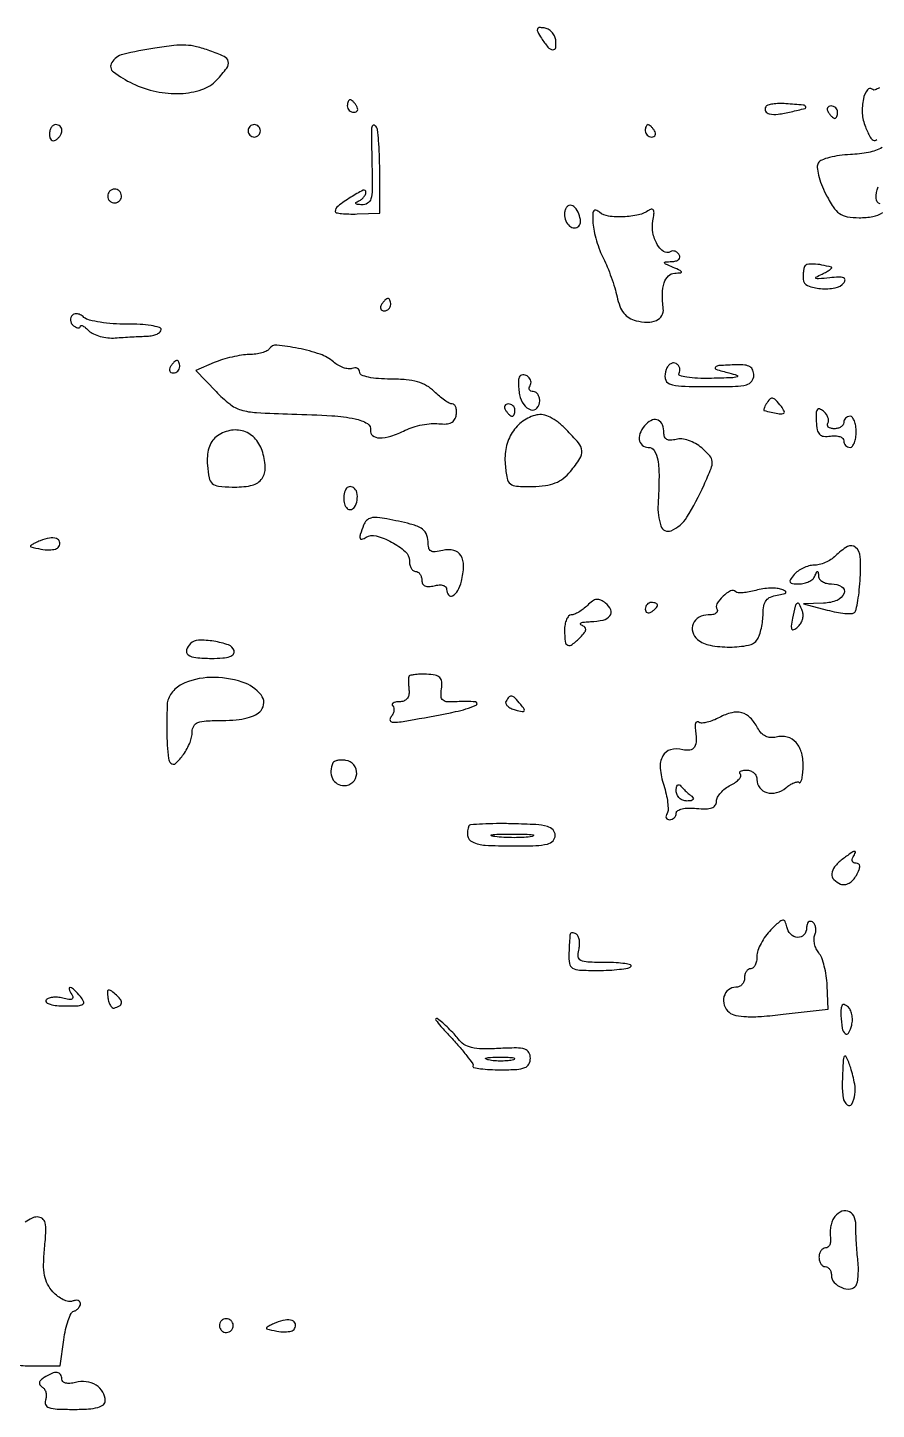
# Model space of a CAD drawing. Extents: x 0 to 5034, y 0 to 2560.
# Drawn here: x 2649.5 to 2786.2, y 0 to 222.6 of the extents above; entities that cross this region are included whole.
import ezdxf

# ---------------------------------------------------------------- set-up
doc = ezdxf.new("R2010")
doc.units = 0

msp = doc.modelspace()

# ---------------------------------------------------------------- linework, layer by layer
for points in [[(2732.292053, 220.903957, 0.03389), (2733.312413, 219.492687, 0.195877), (2734.108066, 219.068108, 0.40278), (2734.58036, 219.436533, 0.072188), (2734.578388, 220.666871, 0.08581), (2734.363625, 221.321667, 0.07152), (2733.931094, 221.913743, 0.072211), (2733.354051, 222.355061, 0.091), (2732.718378, 222.570828, 0.040862), (2731.901928, 222.623192, 0.337719), (2731.62832, 222.406864, 0.188427), (2731.684429, 221.949586, 0.015919)], [(2670, 219.333863, 0.020867), (2664.838095, 218.298486, 0.194787), (2663.033096, 216.997749, 0.390211), (2663.313098, 215.48037, 0.050336), (2666.401129, 213.613941, 0.058919), (2670.199091, 212.332684, 0.062585), (2674.11309, 212.008429, 0.070009), (2677.556306, 212.642609, 0.125361), (2679.961045, 214.188561, 0.024187), (2681.589886, 216.115893, 0.224833), (2681.81208, 217.153362, 0.22971), (2681.148864, 217.968632, 0.025222), (2678.850777, 218.902175, 0.02264), (2676.682392, 219.549617, 0.049076), (2674.963817, 219.803748, 0.040223), (2673.027156, 219.742401, 0.01104)], [(2701, 210, 0.105053), (2701.081062, 209.618444, 0.099167), (2701.311086, 209.29375, 0.09642), (2701.654762, 209.076123, 0.093332), (2702.059017, 209, 0.108972), (2702.413961, 209.078288, 0.182303), (2702.6254, 209.29375, 0.161196), (2702.656512, 209.6179, 0.082592), (2702.5, 210, 0.029505), (2702.231006, 210.382774, 0.035638), (2701.933975, 210.70625, 0.038439), (2701.65171, 210.934461, 0.151918), (2701.440983, 211, 0.210953), (2701.272352, 210.92554, 0.081139), (2701.129539, 210.70625, 0.061769), (2701.032345, 210.382849, 0.042167)], [(2768.410583, 209.85532, 0.269779), (2768.392304, 209.167318, 0.223168), (2768.993396, 208.727941, 0.080166), (2770.413584, 208.68237, 0.025596), (2772.5, 209.060077, 0.005856), (2774.764869, 209.619095, 0.507647), (2774.876277, 209.899977, 0.234735), (2774.475839, 210.14427, 0.003546), (2771.676895, 210.367463, 0.024576), (2770.563465, 210.393454, 0.032443), (2769.552885, 210.301576, 0.033964), (2768.756475, 210.120611, 0.183491)], [(2778.5, 209, 0.029505), (2778.768994, 208.617226, 0.035638), (2779.066025, 208.29375, 0.038439), (2779.34829, 208.065539, 0.151918), (2779.559017, 208, 0.210953), (2779.727648, 208.07446, 0.081139), (2779.870461, 208.29375, 0.061769), (2779.967655, 208.617151, 0.042167), (2780, 209, 0.105053), (2779.918938, 209.381556, 0.099167), (2779.688914, 209.70625, 0.09642), (2779.345238, 209.923877, 0.093332), (2778.940983, 210, 0.108972), (2778.586039, 209.921712, 0.182303), (2778.3746, 209.70625, 0.161196), (2778.343488, 209.3821, 0.082592)], [(2653, 205.440983, 0.066118), (2653.073267, 204.889346, 0.138808), (2653.29375, 204.521475, 0.191142), (2653.620352, 204.392057, 0.139169), (2654, 204.5, 0.06081), (2654.382515, 204.806203, 0.051032), (2654.70625, 205.2129, 0.053229), (2654.926698, 205.653442, 0.089642), (2655, 206.059017, 0.105429), (2654.923444, 206.418051, 0.099231), (2654.70625, 206.723586, 0.096318), (2654.381732, 206.928382, 0.092995), (2654, 207, 0.153634), (2653.618621, 206.879982, 0.097988), (2653.29375, 206.542039, 0.080552), (2653.074545, 206.037096, 0.062283)], [(2685, 206, 0.099038), (2685.076342, 205.618362, 0.097945), (2685.29375, 205.29375, 0.097945), (2685.618362, 205.076342, 0.099038), (2686, 205, 0.099038), (2686.381638, 205.076342, 0.097945), (2686.70625, 205.29375, 0.097945), (2686.923658, 205.618362, 0.099038), (2687, 206, 0.099038), (2686.923658, 206.381638, 0.097945), (2686.70625, 206.70625, 0.097945), (2686.381638, 206.923658, 0.099038), (2686, 207, 0.099038), (2685.618362, 206.923658, 0.097945), (2685.29375, 206.70625, 0.097945), (2685.076342, 206.381638, 0.099038)], [(2704.9181, 206.416667, 0.023341), (2704.892267, 205.80828, 0.001593), (2704.905095, 204.080208, 0.002276), (2704.936347, 202.019201, 0.001706), (2704.988835, 199.75, -0.008928), (2705.016936, 196.513648, -0.069336), (2704.795228, 195.022731, -0.186589), (2704.254823, 194.319209, -0.148626), (2703.320735, 194.078947, -0.022354), (2702.651671, 194.138001, -0.167433), (2702.371118, 194.278585, -0.454106), (2702.385091, 194.457265, -0.064263), (2702.75, 194.662281, 0.061144), (2703.227974, 194.926926, 0.059456), (2703.632812, 195.301488, 0.064557), (2703.907621, 195.724141, 0.112364), (2704, 196.130018, 0.557757), (2703.538936, 196.414757, 0.024451), (2701.539031, 195.287641, 0.021416), (2699.504806, 193.881179, 0.218135), (2699.030827, 193, 0.380267), (2699.181101, 192.80749, 0.017663), (2700.06915, 192.676985, 0.021768), (2701.227982, 192.599156, 0.012977), (2702.610513, 192.602503), (2706.222222, 192.705005), (2706.222222, 199.408058, 0.008492), (2706.177844, 202.020668, 0.012348), (2706.042708, 204.321603, 0.007942), (2705.853641, 206.220481, 0.169155), (2705.611111, 206.722222, 0.094216), (2705.371679, 206.885157, 0.209203), (2705.155456, 206.884549, 0.190343), (2704.994788, 206.721923, 0.078673)], [(2749, 206, 0.105053), (2749.081062, 205.618444, 0.099167), (2749.311086, 205.29375, 0.09642), (2749.654762, 205.076123, 0.093332), (2750.059017, 205, 0.108972), (2750.413961, 205.078288, 0.182303), (2750.6254, 205.29375, 0.161196), (2750.656512, 205.6179, 0.082592), (2750.5, 206, 0.029505), (2750.231006, 206.382774, 0.035638), (2749.933975, 206.70625, 0.038439), (2749.65171, 206.934461, 0.151918), (2749.440983, 207, 0.210953), (2749.272352, 206.92554, 0.081139), (2749.129539, 206.70625, 0.061769), (2749.032345, 206.382849, 0.042167)], [(2662.552786, 196.08541, 0.099038), (2662.401684, 195.679226, 0.097945), (2662.417584, 195.244476, 0.097945), (2662.597789, 194.848514, 0.099038), (2662.91459, 194.552786, 0.099038), (2663.320774, 194.401684, 0.097945), (2663.755524, 194.417584, 0.097945), (2664.151486, 194.597789, 0.099038), (2664.447214, 194.91459, 0.099038), (2664.598316, 195.320774, 0.097945), (2664.582416, 195.755524, 0.097945), (2664.402211, 196.151486, 0.099038), (2664.08541, 196.447214, 0.099038), (2663.679226, 196.598316, 0.097945), (2663.244476, 196.582416, 0.097945), (2662.848514, 196.402211, 0.099038)], [(2736, 192.559017, 0.09848), (2736.213704, 191.484534, 0.119858), (2736.817565, 190.658465, 0.164168), (2737.58897, 190.354327, 0.211971), (2738.291619, 190.624952, 0.218914), (2738.58367, 191.414306, 0.079214), (2738.298867, 192.605117, 0.079209), (2737.65787, 193.648401, 0.218838), (2736.893011, 194, 0.15858), (2736.552406, 193.889187, 0.097032), (2736.262322, 193.576711, 0.078855), (2736.066453, 193.110074, 0.060079)], [(2740.584401, 191.125313, 0.035492), (2740.764918, 189.84504, 0.018944), (2741.158936, 188.294922, 0.018768), (2741.683374, 186.735034, 0.027712), (2742.26852, 185.415072, -0.020687), (2742.890396, 184.063787, -0.012142), (2743.526913, 182.401338, -0.012133), (2744.083546, 180.705254, -0.020186), (2744.459224, 179.249058, 0.040456), (2744.915166, 177.737628, 0.074897), (2745.554546, 176.62959, 0.087414), (2746.413822, 175.870562, 0.075956), (2747.522827, 175.404915, 0.057751), (2749.344584, 175.165758, 0.107396), (2750.798405, 175.458667, 0.154558), (2751.672313, 176.224332, 0.168431), (2751.908038, 177.325407, -0.033173), (2751.772357, 179.724034, -0.075255), (2752.061141, 181.513003, -0.119007), (2752.739886, 182.627128, -0.188844), (2753.75, 183.070285, 0.011173), (2754.721577, 183.131074, 0.467319), (2754.827495, 183.282091, 0.223503), (2754.652006, 183.489401, 0.005675), (2753.5, 184, -0.004561), (2752.284157, 184.535655, -0.240506), (2752.129501, 184.729011, -0.453283), (2752.236922, 184.870739, -0.008061), (2753.309017, 184.929715, 0.057828), (2753.956497, 185.030462, 0.119043), (2754.402126, 185.277895, 0.181095), (2754.578016, 185.625313, 0.167522), (2754.489919, 186.016312, 0.078968), (2754.188284, 186.366404, 0.090809), (2753.806144, 186.58565, 0.100776), (2753.404372, 186.641812, 0.123519), (2753.044209, 186.527322, -0.297356), (2751.969756, 186.553634, -0.11446), (2750.915512, 187.707466, -0.083023), (2750.237821, 189.583007, -0.092752), (2750.245324, 191.502998, 0.02046), (2750.411631, 192.618719, 0.115442), (2750.338379, 193.212167, 0.338807), (2750.06196, 193.387313, 0.133944), (2749.613, 193.220952, -0.101369), (2747.927252, 192.469931, -0.043661), (2745.475834, 192.149936, -0.043146), (2743.079888, 192.25472, -0.141631), (2741.642498, 192.881737, 0.083003), (2741.052876, 193.224913, 0.362219), (2740.699256, 193.102379, 0.137224), (2740.534406, 192.505452, 0.016458)], [(2774.689105, 184.160933, 0.061345), (2774.570587, 183.811431, 0.020634), (2774.482981, 183.279187, 0.020174), (2774.433749, 182.676683, 0.021772), (2774.435134, 182.087361, 0.295282), (2775.165591, 181.064468, 0.073455), (2777.266531, 180.573055, 0.067599), (2779.599665, 180.694183, 0.174543), (2781.031365, 181.537793, 0.175522), (2781.197042, 181.998492, 0.321187), (2780.974749, 182.30735, 0.091147), (2780.200231, 182.419345, 0.016004), (2778.725754, 182.315677, -0.00441), (2776.945151, 182.148921, -0.136848), (2776.513493, 182.230795, -0.607628), (2776.509809, 182.421432, -0.014964), (2777.5, 182.922143, 0.014693), (2778.233467, 183.292537, 0.032211), (2778.765625, 183.627223, 0.059809), (2779.038028, 183.878606, 0.543469), (2779, 184.006226, 0.023809), (2777.462016, 184.379274, 0.038639), (2776.126458, 184.530989, 0.045677), (2775.116163, 184.474943, 0.248593)], [(2706.5, 178, 0.082592), (2706.343488, 177.6179, 0.161196), (2706.3746, 177.29375, 0.182303), (2706.586039, 177.078288, 0.108972), (2706.940983, 177, 0.093332), (2707.345238, 177.076123, 0.09642), (2707.688914, 177.29375, 0.099167), (2707.918938, 177.618444, 0.105053), (2708, 178, 0.042167), (2707.967655, 178.382849, 0.061769), (2707.870461, 178.70625, 0.081139), (2707.727648, 178.92554, 0.210953), (2707.559017, 179, 0.151918), (2707.34829, 178.934461, 0.038439), (2707.066025, 178.70625, 0.035638), (2706.768994, 178.382774, 0.029505)], [(2656.572716, 176.117657, 0.102877), (2656.41945, 175.695875, 0.098768), (2656.443736, 175.241404, 0.096995), (2656.641896, 174.824467, 0.095328), (2656.983688, 174.510081, 0.043874), (2657.373633, 174.314019, 0.095409), (2657.701458, 174.251668, 0.173545), (2657.913015, 174.327925, 0.223927), (2658, 174.512412, -0.418218), (2658.119635, 174.630425, -0.120291), (2658.399663, 174.558001, -0.051411), (2658.837565, 174.261461, -0.021858), (2659.360555, 173.782303, 0.088688), (2660.088582, 173.275111, 0.041706), (2661.170221, 172.882477, 0.039587), (2662.404439, 172.650595, 0.04463), (2663.610555, 172.629632, -0.002295), (2664.881083, 172.715182, -0.001611), (2666.312163, 172.800316, -0.001625), (2667.682883, 172.872958, -0.003401), (2668.75, 172.918758, 0.040721), (2669.611418, 173.020434, 0.058911), (2670.339063, 173.258803, 0.076199), (2670.834563, 173.587964, 0.211138), (2671, 173.962272, 0.339349), (2670.713634, 174.335618, 0.025326), (2669.377738, 174.6225, 0.026831), (2667.594497, 174.814482, 0.016387), (2665.477405, 174.858579, -0.019361), (2663.261313, 174.917925, -0.022608), (2661.169237, 175.150465, -0.022336), (2659.440707, 175.501885, -0.112341), (2658.566433, 175.944866, 0.048695), (2657.941442, 176.368247, 0.103276), (2657.3842, 176.535917, 0.142759), (2656.923652, 176.443925, 0.134927)], [(2688.419448, 170.869664, -0.148348), (2688.035432, 170.531035, -0.038023), (2687.249375, 170.242214, -0.035331), (2686.260534, 170.036124, -0.029529), (2685.190983, 169.954896, 0.034498), (2683.948655, 169.848132, 0.018084), (2682.424668, 169.55368, 0.017903), (2680.877404, 169.13739, 0.026157), (2679.552566, 168.65239), (2676.605132, 167.394988), (2679.843317, 164.006538, 0.032704), (2682.044834, 161.985485, 0.097307), (2683.849752, 161.038244, 0.058758), (2686.346176, 160.604793, 0.006724), (2692.061505, 160.369844, -0.007942), (2698.526259, 160.088312, -0.03644), (2702.245521, 159.593537, -0.079045), (2704.227607, 158.840985, -0.322638), (2704.729687, 157.734514, 0.292103), (2705.05856, 156.887072, 0.159989), (2706.158963, 156.528594, 0.077464), (2708.02821, 156.824464, 0.035638), (2710.320793, 157.747722, -0.037846), (2711.589588, 158.252193, -0.027051), (2713.070992, 158.628391, -0.027474), (2714.530427, 158.833562, -0.051337), (2715.722059, 158.812289, 0.040209), (2716.931937, 158.763794, 0.107463), (2717.762686, 158.979833, 0.1433), (2718.287167, 159.471566, 0.096629), (2718.562783, 160.25, 0.049487), (2718.595459, 160.919914, 0.076679), (2718.478826, 161.485938, 0.105925), (2718.23839, 161.863262, 0.200733), (2717.911516, 162, -0.126227), (2717.436002, 162.121989, -0.024917), (2716.680258, 162.5875, -0.024961), (2715.832561, 163.234346, -0.020923), (2715, 164, 0.065976), (2713.779383, 164.934945, 0.06097), (2712.325, 165.55, 0.047884), (2710.469613, 165.892618, 0.02173), (2708, 166, -0.01841), (2705.998766, 166.073711, -0.034948), (2704.403846, 166.304167, -0.042383), (2703.296434, 166.644406, -0.306051), (2703, 167.083333, 0.129349), (2702.900991, 167.459651, 0.14835), (2702.632812, 167.715414, 0.125132), (2702.227575, 167.805261, 0.079362), (2701.75, 167.713821, -0.119521), (2701.147282, 167.647463, -0.052582), (2700.361551, 167.834195, -0.047895), (2699.529785, 168.219806, -0.046657), (2698.778684, 168.759517, 0.097272), (2696.636989, 169.992567, 0.031887), (2693.107343, 170.949318, 0.026122), (2689.630485, 171.470228, 0.285851)], [(2672.5, 168, 0.082592), (2672.343488, 167.6179, 0.161196), (2672.3746, 167.29375, 0.182303), (2672.586039, 167.078288, 0.108972), (2672.940983, 167, 0.093332), (2673.345238, 167.076123, 0.09642), (2673.688914, 167.29375, 0.099167), (2673.918938, 167.618444, 0.105053), (2674, 168, 0.042167), (2673.967655, 168.382849, 0.061769), (2673.870461, 168.70625, 0.081139), (2673.727648, 168.92554, 0.210953), (2673.559017, 169, 0.151918), (2673.34829, 168.934461, 0.038439), (2673.066025, 168.70625, 0.035638), (2672.768994, 168.382774, 0.029505)], [(2752.369399, 167.520254, 0.131311), (2752.217779, 166.085414, 0.270499), (2752.907136, 165.240234, 0.081798), (2754.859495, 164.854605, 0.007944), (2759.694444, 164.777778, 0.007461), (2763.535018, 164.835089, 0.057627), (2765.310583, 165.094308, 0.15909), (2766.168431, 165.651002, 0.171561), (2766.5, 166.588889, 0.094942), (2766.339243, 167.427861, 0.160242), (2765.884202, 167.972052, 0.113294), (2765.061521, 168.254735, 0.035438), (2763.75, 168.3, 0.004929), (2760.886757, 168.16761, 0.189455), (2760.314438, 167.904764, 0.561658), (2760.400097, 167.579764, 0.010106), (2762.5, 167, -0.024491), (2763.808035, 166.598041, -0.717819), (2763.802939, 166.3609, -0.067886), (2762.877314, 166.203369, -0.003161), (2759.690983, 166.118315, -0.013618), (2757.417979, 166.133929, -0.029991), (2755.689304, 166.297022, -0.042638), (2754.589227, 166.565361, -0.483021), (2754.457295, 166.930902, 0.109141), (2754.598331, 167.334537, 0.099789), (2754.563005, 167.774142, 0.095278), (2754.35625, 168.182086, 0.089778), (2754.009249, 168.494284, 0.150709), (2753.571105, 168.60822, 0.123425), (2753.105401, 168.469061, 0.098994), (2752.681523, 168.087182, 0.068538)], [(2728.782645, 166.449311, 0.168297), (2728.617833, 166.1098, 0.027696), (2728.571187, 165.371317, 0.027795), (2728.614793, 164.461104, 0.021362), (2728.759742, 163.476498, 0.103341), (2729.417424, 161.898249, 0.170963), (2730.570092, 161.055419, 0.292643), (2731.558786, 161.336171, 0.183192), (2732, 162.5, 0.06887), (2731.920655, 163.073318, 0.085131), (2731.688914, 163.559375, 0.099915), (2731.344827, 163.884374, 0.140337), (2730.940983, 164, -0.098926), (2730.581552, 164.071817, -0.176081), (2730.362055, 164.273452, -0.169366), (2730.318355, 164.57557, -0.090666), (2730.457295, 164.930902, 0.198411), (2730.57732, 165.666045, 0.152259), (2730.160388, 166.374232, 0.163736), (2729.440533, 166.688743, 0.221709)], [(2768.5, 162, 0.024465), (2768.285131, 161.610999, 0.044078), (2768.154287, 161.271275, 0.062476), (2768.115545, 161.022916, 0.353185), (2768.190983, 160.923489, 0.009465), (2770.352713, 160.431485, 0.110428), (2771.213243, 160.444488, 0.46087), (2771.398728, 160.80783, 0.075397), (2770.933363, 161.580293, 0.015231), (2769.994387, 162.644027, 0.16301), (2769.494248, 162.913356, 0.261772), (2769.059937, 162.759111, 0.041002)], [(2726.5, 161, 0.029505), (2726.768994, 160.617226, 0.035638), (2727.066025, 160.29375, 0.038439), (2727.34829, 160.065539, 0.151918), (2727.559017, 160, 0.210953), (2727.727648, 160.07446, 0.081139), (2727.870461, 160.29375, 0.061769), (2727.967655, 160.617151, 0.042167), (2728, 161, 0.105053), (2727.918938, 161.381556, 0.099167), (2727.688914, 161.70625, 0.09642), (2727.345238, 161.923877, 0.093332), (2726.940983, 162, 0.108972), (2726.586039, 161.921712, 0.182303), (2726.3746, 161.70625, 0.161196), (2726.343488, 161.3821, 0.082592)], [(2776.565548, 159.190196, 0.03443), (2776.724451, 157.823717, 0.146023), (2777.096597, 157.099358, 0.180798), (2777.752786, 156.783615, 0.058812), (2778.845952, 156.812858, -0.046771), (2779.670685, 156.854757, -0.073215), (2780.367248, 156.7216, -0.102119), (2780.832563, 156.44357, -0.210185), (2781, 156.062858, 0.092982), (2781.076109, 155.657131, 0.096314), (2781.29375, 155.312215, 0.099234), (2781.618448, 155.081369, 0.105443), (2782, 155, 0.226478), (2782.382936, 155.182831, 0.074992), (2782.70625, 155.734375, 0.057076), (2782.926884, 156.542644, 0.038131), (2783, 157.5, 0.038131), (2782.926884, 158.457356, 0.057076), (2782.70625, 159.265625, 0.074992), (2782.382936, 159.817169, 0.226478), (2782, 160, 0.099038), (2781.618362, 159.923658, 0.097945), (2781.29375, 159.70625, 0.097945), (2781.076342, 159.381638, 0.099038), (2781, 159, -0.153634), (2780.879982, 158.618621, -0.097988), (2780.542039, 158.29375, -0.080552), (2780.037096, 158.074545, -0.062283), (2779.440983, 158, -0.057307), (2778.88313, 158.064149, -0.123371), (2778.500904, 158.260466, -0.190638), (2778.351971, 158.550737, -0.164171), (2778.429973, 158.886693, 0.145273), (2778.543491, 159.304916, 0.083314), (2778.444118, 159.822387, 0.070974), (2778.153132, 160.357979, 0.059741), (2777.708586, 160.826889, 0.074973), (2777.100012, 161.194221, 0.352205), (2776.734747, 161.087651, 0.147652), (2776.549779, 160.522791, 0.017553)], [(2731.51434, 160.220938, 0.099191), (2729.284573, 159.212875, 0.09587), (2727.583702, 157.413674, 0.089691), (2726.599035, 154.999369, 0.074598), (2726.43412, 152.227626, 0.023245), (2726.738007, 150.006541, 0.180744), (2727.266716, 149.124685, 0.156818), (2728.283838, 148.739531, 0.016368), (2730.867885, 148.692625, 0.030323), (2732.932296, 148.848183, 0.061183), (2734.507451, 149.263926, 0.07028), (2735.791843, 150.000339, 0.053891), (2736.956264, 151.12629, 0.027944), (2738.482513, 153.18202, 0.173395), (2738.789185, 154.438495, 0.150373), (2738.251166, 155.70224, 0.019502), (2736.25, 157.89388, 0.032088), (2734.951889, 159.05008, 0.051734), (2733.69872, 159.835948, 0.063603), (2732.537482, 160.233314, 0.107796)], [(2749.160081, 158.760081, 0.083376), (2748.279244, 157.523725, 0.136544), (2748.048969, 156.267206, 0.195508), (2748.5148, 155.364293, 0.178962), (2749.5, 155, -0.261227), (2750.452705, 154.465801, -0.095114), (2751.016005, 152.965033, -0.045839), (2751.225361, 150.279426, -0.011307), (2751.064136, 145.855766, 0.094227), (2751.520983, 142.32999, 0.437572), (2753.179305, 141.571254, 0.156771), (2755.702132, 143.725926, 0.032336), (2758.479557, 148.954666, 0.010126), (2759.607092, 151.596594, 0.111448), (2759.790703, 152.726095, 0.169339), (2759.415676, 153.622282, 0.031142), (2758.117568, 154.898034, 0.049306), (2757.11636, 155.606652, 0.049024), (2755.993908, 156.107122, 0.052806), (2754.894293, 156.348326, 0.091806), (2753.965375, 156.280694, -0.049908), (2753.089103, 156.142835, -0.136964), (2752.482955, 156.275788, -0.176833), (2752.126265, 156.672288, -0.095929), (2752, 157.324352, 0.08783), (2751.770312, 158.62184, 0.190324), (2751.108553, 159.366432, 0.210874), (2750.173003, 159.41552, 0.105934)], [(2679.849548, 156.680842, 0.090389), (2679.157307, 155.922863, 0.06711), (2678.687947, 154.887976, 0.056473), (2678.453912, 153.594113, 0.036172), (2678.463377, 152.065556, 0.027904), (2678.731553, 150.080711, 0.167933), (2679.24374, 149.192047, 0.151537), (2680.224974, 148.760432, 0.02149), (2682.449817, 148.603008, 0.052285), (2685.423841, 148.831889, 0.168254), (2687.127145, 149.795117, 0.186394), (2687.76832, 151.529073, 0.066328), (2687.375105, 154.187684, 0.109689), (2686.212799, 156.326417, 0.134445), (2684.32608, 157.582042, 0.13435), (2682.061817, 157.701732, 0.109464)], [(2700.754232, 148.266312, 0.084697), (2700.436116, 147.221291, 0.082939), (2700.479003, 146.121909, 0.104464), (2700.84371, 145.288862, 0.234312), (2701.437328, 144.972506, 0.26629), (2702.162879, 145.360605, 0.1021), (2702.575922, 146.472687, 0.093314), (2702.533019, 147.735512, 0.201974), (2701.980032, 148.512341, 0.086456), (2701.629461, 148.652808, 0.102024), (2701.272696, 148.654687, 0.11056), (2700.965717, 148.518222, 0.11748)], [(2703.626792, 142.46982, 0.011126), (2703.091399, 140.976064, 0.131249), (2703.054192, 140.365867, 0.444652), (2703.334669, 140.20006, 0.06275), (2704.023382, 140.514451, -0.209612), (2705.646968, 140.743801, -0.055368), (2708.134277, 139.740138, -0.055419), (2710.332617, 138.220369, -0.217116), (2711, 136.755889, 0.055001), (2711.074112, 136.084191, 0.074618), (2711.29375, 135.515792, 0.094122), (2711.61846, 135.134474, 0.171069), (2712, 135, -0.139383), (2712.381338, 134.89159, -0.100015), (2712.70625, 134.586876, -0.085458), (2712.925048, 134.131138, -0.069385), (2713, 133.59362, 0.121219), (2713.138214, 133.031896, 0.169691), (2713.512551, 132.681695, 0.120594), (2714.136109, 132.570873, 0.047946), (2715, 132.710251, -0.049804), (2715.774564, 132.832273, -0.086529), (2716.419321, 132.757209, -0.126717), (2716.841221, 132.503955, -0.197013), (2717, 132.116631, 0.165198), (2717.307214, 131.212173, 0.369349), (2717.966898, 131.072736, 0.145383), (2718.808207, 131.918523, 0.062104), (2719.3907, 133.420537, 0.053501), (2719.735442, 135.884616, 0.144743), (2719.293896, 137.575809, 0.20465), (2718.140353, 138.406664, 0.117125), (2716.395742, 138.384477, -0.032244), (2715.147347, 138.15545, -0.166024), (2714.469798, 138.301334, -0.20709), (2714.10882, 138.805615, -0.053266), (2714, 139.824204, 0.115142), (2713.698979, 141.114044, 0.153245), (2712.872293, 141.979184, 0.067328), (2711.145424, 142.648072, 0.0093), (2707.376792, 143.47695, 0.026856), (2705.822359, 143.70266, 0.088448), (2704.793985, 143.614064, 0.133996), (2704.10219, 143.209862, 0.102659)], [(2651.5, 139.945153, 0.014061), (2650.766212, 139.625703, 0.031637), (2650.234375, 139.333795, 0.062942), (2649.967536, 139.11314, 0.55915), (2650, 138.993774, 0.025368), (2651.626387, 138.604648, 0.047516), (2652.972435, 138.48432, 0.063656), (2653.970698, 138.617823, 0.191577), (2654.512341, 139.019968, 0.204716), (2654.629195, 139.794598, 0.260322), (2654.137669, 140.308167, 0.120045), (2652.991353, 140.375925, 0.050687)], [(2779.642857, 137.5, -0.055158), (2778.925664, 136.925712, -0.038708), (2778.010968, 136.440625, -0.039129), (2777.049664, 136.109186, -0.063535), (2776.193873, 136, 0.065462), (2775.356367, 135.889879, 0.044429), (2774.451717, 135.559375, 0.044428), (2773.619655, 135.074232, 0.065444), (2773, 134.5, 0.026339), (2772.391073, 133.682247, 0.275237), (2772.37092, 133.281277, 0.253122), (2772.718396, 133.049622, 0.02305), (2773.794222, 133, 0.056711), (2774.611552, 133.093003, 0.057609), (2775.382508, 133.367188, 0.063522), (2775.994756, 133.77152, 0.119753), (2776.337719, 134.25, -0.009076), (2776.617987, 134.909806, -0.295955), (2776.757018, 135, -0.382689), (2776.864758, 134.903389, -0.011437), (2776.921053, 134.25, 0.152397), (2777.103659, 133.772899, 0.090607), (2777.564309, 133.367188, 0.075361), (2778.229345, 133.093111, 0.060192), (2779, 133, -0.131458), (2780.682286, 132.549924, -0.3738), (2781.047952, 131.491099, -0.204295), (2779.904158, 130.348575, -0.087726), (2777.75, 129.896648), (2774.5, 129.793295), (2778.30445, 128.784431, 0.018059), (2779.807132, 128.443507, 0.025073), (2781.174609, 128.255187, 0.023354), (2782.281749, 128.210858, 0.197176), (2782.732785, 128.399452, 0.144806), (2782.992566, 128.877491, 0.011567), (2783.262801, 130.305393, 0.014889), (2783.498962, 132.055478, 0.010856), (2783.661, 134.011668, 0.031927), (2783.651245, 137.376014, 0.199882), (2782.901624, 138.884109, 0.321), (2781.598375, 139.006601, 0.064563)], [(2766.813264, 131.949851, -0.022138), (2765.744987, 131.704733, -0.029544), (2764.757397, 131.583435, -0.029853), (2763.956619, 131.580672, -0.184337), (2763.58743, 131.745903, 0.325109), (2762.768272, 131.875357, 0.071763), (2761.535623, 131.00425, 0.068479), (2760.563357, 129.790969, 0.280097), (2760.570027, 128.886693, -0.220632), (2760.610185, 128.551589, -0.174868), (2760.383649, 128.260466, -0.096701), (2759.875865, 128.063232, -0.04445), (2759.166006, 128, 0.126817), (2757.672058, 127.614889, 0.165293), (2756.72767, 126.577694, 0.17815), (2756.649633, 125.242378, 0.147007), (2757.443336, 124.047027, 0.12829), (2759.451899, 123.107471, 0.046597), (2762.609149, 122.825023, 0.045495), (2765.642088, 123.11351, 0.208107), (2767.073468, 124.084633, 0.061228), (2767.418971, 124.8147, 0.025207), (2767.7107, 125.871618, 0.024481), (2767.912992, 127.050384, 0.028831), (2767.984687, 128.180449, -0.044853), (2768.109496, 129.485314, -0.115588), (2768.488987, 130.34627, -0.130702), (2769.176966, 130.886359, -0.065245), (2770.25, 131.189479, 0.013824), (2771.299157, 131.372446, 0.172791), (2771.639256, 131.577472, 0.457369), (2771.598731, 131.810969, 0.041967), (2771, 132.105478, 0.074092), (2770.237833, 132.280193, 0.028653), (2769.151396, 132.302073, 0.027604), (2767.952013, 132.190995, 0.030578)], [(2739.677375, 129.534517, -0.03148), (2739.011126, 128.947267, -0.031845), (2738.278889, 128.450764, -0.033577), (2737.588176, 128.104192, -0.099811), (2737.071429, 128, 0.215499), (2736.66156, 127.814744, 0.079389), (2736.314732, 127.265625, 0.060377), (2736.07851, 126.457194, 0.040942), (2736, 125.5, 0.027218), (2736.097426, 123.711589, 0.272178), (2736.527449, 123.134415, 0.275095), (2737.236662, 123.232855, 0.027649), (2738.5625, 124.419643, 0.027494), (2739.218607, 125.152166, 0.14673), (2739.417554, 125.644442, 0.243144), (2739.264876, 126.021928, 0.081545), (2738.741071, 126.340695, -0.229577), (2738.56572, 126.534481, -0.386203), (2738.655041, 126.718007, -0.070267), (2739.228801, 126.858682, -0.017703), (2740.190983, 126.921053, 0.048505), (2742.216591, 127.17818, 0.169619), (2743.31645, 127.866569, 0.283493), (2743.434943, 128.82483, 0.112626), (2742.594935, 129.921211, 0.06433), (2741.843416, 130.396827, 0.142842), (2741.179673, 130.498495, 0.122645), (2740.498117, 130.229553, 0.041395)], [(2749, 128.940983, 0.108972), (2749.078288, 128.586039, 0.182303), (2749.29375, 128.3746, 0.161196), (2749.6179, 128.343488, 0.082592), (2750, 128.5, 0.029505), (2750.382774, 128.768994, 0.035638), (2750.70625, 129.066025, 0.038439), (2750.934461, 129.34829, 0.151918), (2751, 129.559017, 0.210953), (2750.92554, 129.727648, 0.081139), (2750.70625, 129.870461, 0.061769), (2750.382849, 129.967655, 0.042167), (2750, 130, 0.105053), (2749.618444, 129.918938, 0.099167), (2749.29375, 129.688914, 0.09642), (2749.076123, 129.345238, 0.093332)], [(2772.753577, 127.491255, 0.013623), (2772.543207, 126.201127, 0.166021), (2772.63868, 125.716845, 0.407419), (2772.941025, 125.632081, 0.04811), (2773.577559, 126.064368, 0.078747), (2774.034799, 126.584748, 0.067863), (2774.337356, 127.247579, 0.069902), (2774.44525, 127.946706, 0.095274), (2774.33357, 128.573113, 0.023351), (2773.809772, 129.768118, 0.456022), (2773.464673, 129.858187, 0.189042), (2773.151909, 129.397792, 0.008542)], [(2675.71406, 123.380727, 0.120684), (2675.090909, 122.353287, 0.326026), (2675.348376, 121.590017, 0.130062), (2676.607444, 121.121167, 0.024455), (2679.083333, 121, 0.018075), (2680.925892, 121.066632, 0.064021), (2682.083124, 121.301407, 0.141742), (2682.655816, 121.701361, 0.254476), (2682.756322, 122.25, 0.234653), (2681.855285, 123.164177, 0.043143), (2679.488202, 123.757101, 0.043674), (2677.022891, 123.934692, 0.194918)], [(2710.884846, 118.033022, 0.050991), (2710.850419, 117.723804, 0.009127), (2710.855809, 117.142513, 0.009774), (2710.888004, 116.459076, 0.008689), (2710.947704, 115.75, -0.085372), (2710.898436, 115.036679, -0.122116), (2710.605528, 114.477228, -0.123557), (2710.088304, 114.123696, -0.088659), (2709.396192, 114, 0.036404), (2708.776018, 113.954787, 0.101634), (2708.367999, 113.806715, 0.238475), (2708.234144, 113.589316, 0.220756), (2708.324657, 113.342009, -0.155692), (2708.500974, 113.000418, -0.086444), (2708.498669, 112.527038, -0.071712), (2708.322581, 111.996573, -0.057323), (2707.993051, 111.491627, 0.244031), (2707.889151, 111.013589, 0.312607), (2708.224392, 110.731139, 0.059029), (2709.380995, 110.758606, 0.008223), (2711.751727, 111.136599, 0.007505), (2718.43506, 112.418928, 0.047653), (2721.736154, 113.439387, 0.780353), (2721.654827, 113.979181, 0.040739), (2718.673005, 114.02252, -0.026138), (2717.141014, 114.000098, -0.16362), (2716.418564, 114.273676, -0.212981), (2716.113496, 114.88214, -0.047579), (2716.173005, 116.070605, 0.053817), (2716.216539, 117.228303, 0.183845), (2715.905306, 117.90058, 0.150166), (2715.174973, 118.276622, 0.032641), (2713.75, 118.43707, 0.018345), (2712.687815, 118.447882, 0.028405), (2711.773986, 118.371582, 0.02747), (2711.078721, 118.234243, 0.284329)], [(2674.272999, 116.789768, 0.067818), (2673.415952, 116.221985, 0.05622), (2672.679029, 115.411577, 0.058204), (2672.166143, 114.493247, 0.08997), (2671.973995, 113.607448, 0.007492), (2671.902404, 109.873418, 0.016258), (2671.983649, 107.006006, 0.015446), (2672.179345, 104.878572, 0.167228), (2672.552267, 104.1144, 0.40267), (2673.380712, 104.098006, 0.05716), (2674.602978, 105.517801, 0.050663), (2675.655641, 107.466224, 0.098844), (2676, 109.19113, -0.136336), (2676.252795, 110.101001, -0.170026), (2676.924116, 110.657286, -0.076092), (2678.261007, 110.932803, -0.012839), (2680.877555, 111, 0.021781), (2683.110049, 111.097299, 0.041765), (2684.875575, 111.40144, 0.053832), (2686.205446, 111.904489, 0.102577), (2687.095122, 112.614616, 0.358297), (2687.106701, 115.115727, 0.14412), (2684.081558, 117.190059, 0.08591), (2678.956222, 117.930078, 0.105809)], [(2726.570264, 114.11369, 0.223332), (2726.526729, 113.733869, 0.122195), (2726.784386, 113.330573, 0.080158), (2727.324453, 112.961789, 0.045875), (2728.068398, 112.692364, 0.013137), (2729.170237, 112.434951, 0.255353), (2729.493575, 112.533834, 0.361312), (2729.516498, 112.8178, 0.019963), (2728.934706, 113.578674, 0.014904), (2728.009628, 114.628048, 0.150095), (2727.509422, 114.914775, 0.26591), (2727.084083, 114.784477, 0.050084)], [(2760.962165, 111.479751, -0.028284), (2759.968315, 111.01811, -0.035144), (2758.997341, 110.709185, -0.037797), (2758.173754, 110.574402, -0.161439), (2757.695667, 110.688088, 0.143524), (2757.396719, 110.770333, 0.228542), (2757.164333, 110.653457, 0.143343), (2757.03944, 110.332112, 0.055647), (2757.051601, 109.850352, -0.02943), (2757.208272, 107.834787, -0.133922), (2756.922595, 106.704339, -0.231673), (2756.211137, 106.215834, -0.10088), (2755.036768, 106.280134, 0.1285), (2753.095259, 106.280482, 0.209181), (2751.822155, 105.276337, 0.145396), (2751.417319, 103.297275, 0.05801), (2751.980775, 100.558252, -0.02282), (2752.379159, 99.136186, -0.027752), (2752.615934, 97.773359, -0.02819), (2752.684709, 96.631642, -0.140252), (2752.512083, 96.01955, 0.080564), (2752.350633, 95.62988, 0.158871), (2752.378149, 95.299493, 0.183753), (2752.587322, 95.080143, 0.111886), (2752.940983, 95, 0.100615), (2753.34512, 95.082156, 0.098302), (2753.688914, 95.315889, 0.097566), (2753.919213, 95.664941, 0.097484), (2754, 96.075366, -0.267934), (2754.230416, 96.474484, -0.074324), (2754.929545, 96.749907, -0.052386), (2755.971641, 96.87792, -0.029354), (2757.248405, 96.825366, 0.024536), (2758.777892, 96.747651, 0.085322), (2759.75003, 96.91305, 0.155341), (2760.292024, 97.322495, 0.15485), (2760.498405, 97.970467, -0.123414), (2760.660647, 98.614801, -0.055607), (2761.158728, 99.33763, -0.05028), (2761.885537, 100.022732, -0.048263), (2762.744074, 100.559726, 0.033881), (2763.556914, 101.036231, 0.061505), (2764.134859, 101.543966, 0.097228), (2764.404262, 102.00033, 0.288861), (2764.327407, 102.339259, -0.206368), (2764.228599, 102.587816, -0.244975), (2764.350343, 102.805907, -0.107676), (2764.737537, 102.954595, -0.038049), (2765.333333, 103, -0.090722), (2765.969618, 102.883592, -0.095596), (2766.510417, 102.550156, -0.099636), (2766.872278, 102.05287, -0.108028), (2767, 101.468615, 0.166616), (2767.44596, 100.167478, 0.159495), (2768.604071, 99.385205, 0.134437), (2770.169594, 99.368801, 0.109416), (2771.66643, 100.138124, -0.03147), (2772.332058, 100.623246, -0.046437), (2772.97486, 100.953074, -0.056973), (2773.508167, 101.099208, -0.236825), (2773.816333, 101, 0.491005), (2774.020268, 101.027974, 0.065521), (2774.212931, 101.49565, 0.03677), (2774.367417, 102.31477, 0.017291), (2774.451765, 103.389445, 0.071749), (2774.220947, 105.701462, 0.120663), (2773.319993, 107.419755, 0.147764), (2771.878358, 108.312192, 0.129893), (2770.103211, 108.316739, -0.080253), (2769.206473, 108.230735, -0.098513), (2768.395196, 108.447367, -0.092658), (2767.692522, 108.972856, -0.063207), (2767.1134, 109.78811, 0.068331), (2765.929436, 111.419316, 0.135349), (2764.566551, 112.231529, 0.130024), (2762.940761, 112.247424, 0.060718)], [(2698.689105, 104.160933, 0.098701), (2698.351069, 102.851868, 0.129543), (2698.597405, 101.647237, 0.144708), (2699.372331, 100.810026, 0.134959), (2700.5, 100.5, 0.191455), (2701.879002, 101.048126, 0.190181), (2702.510328, 102.395225, 0.187739), (2702.054643, 103.823826, 0.18847), (2700.753971, 104.565604, 0.037204), (2700.062215, 104.615048, 0.047663), (2699.427179, 104.55244, 0.05567), (2698.93331, 104.397093, 0.178187)], [(2756.5, 98.776946, -0.111066), (2756.749502, 98.485745, -0.327207), (2756.71351, 98.239691, -0.159858), (2756.381294, 98.068396, -0.037587), (2755.75, 98.015313, -0.092982), (2755.077293, 98.13542, -0.098893), (2754.510203, 98.490372, -0.101386), (2754.132985, 99.027441, -0.102919), (2754, 99.666667, -0.043317), (2754.050454, 100.247958, -0.152297), (2754.220313, 100.577897, -0.297449), (2754.466001, 100.631514, -0.129577), (2754.75, 100.4283, 0.019542), (2755.109237, 100.02775, 0.01106), (2755.573437, 99.569889, 0.011028), (2756.062566, 99.128314, 0.017789)], [(2720.58889, 94, 0.142704), (2720.387311, 92.442406, 0.249951), (2721.148608, 91.429784, 0.094645), (2723.231605, 90.903346, 0.014706), (2727.5, 90.777778, 0.007496), (2731.363986, 90.835709, 0.052558), (2733.228504, 91.088963, 0.141697), (2734.146873, 91.616667, 0.194326), (2734.5, 92.490951, 0.192961), (2734.14918, 93.366147, 0.136563), (2733.229353, 93.913621, 0.052915), (2731.382432, 94.211104, 0.008091), (2727.653755, 94.352062, 0.006897), (2725.013633, 94.372687, 0.010953), (2722.754375, 94.309668, 0.005058), (2720.867459, 94.196491, 0.279068)], [(2730.767909, 92.285474, -0.024559), (2729.487453, 92.154945, -0.012695), (2727.878422, 92.111345, -0.01259), (2726.218327, 92.150328, -0.018638), (2724.767909, 92.275269, -0.069146), (2724.205163, 92.425738, -0.756877), (2724.222448, 92.564056, -0.031761), (2725.352754, 92.662864, -0.005499), (2727.5, 92.690131, -0.005888), (2729.655786, 92.668409, -0.025342), (2730.934948, 92.575472, -0.556092), (2731.000181, 92.434198, -0.212532)], [(2780.75, 88.607954, 0.05831), (2779.515458, 87.420893, 0.156687), (2779.071477, 86.301738, 0.211038), (2779.416827, 85.35315, 0.11026), (2780.484746, 84.644227, 0.121376), (2781.153458, 84.56031, 0.096726), (2781.848071, 84.782496, 0.082942), (2782.494578, 85.292532, 0.061565), (2783.019929, 86.037238, 0.023446), (2783.458706, 86.958446, 0.105368), (2783.569441, 87.541555, 0.238984), (2783.394579, 87.868236, 0.153736), (2782.976167, 88, -0.104247), (2782.607263, 88.077759, -0.179623), (2782.384935, 88.29375, -0.165017), (2782.346712, 88.618074, -0.086162), (2782.5, 89, 0.041315), (2782.872151, 89.730833, 0.606108), (2782.726825, 89.902885, 0.10067), (2782.163748, 89.650719, 0.006897)], [(2769.238516, 77.238516, 0.039583), (2768.381887, 76.234344, 0.035326), (2767.657564, 75.070064, 0.037077), (2767.157808, 73.925811, 0.084617), (2767, 73, -0.048028), (2766.926307, 72.234582, -0.068025), (2766.70625, 71.5875, -0.088204), (2766.381882, 71.151477, -0.191087), (2766, 71, 0.148195), (2765.618646, 70.884432, 0.098894), (2765.29375, 70.559375, 0.082425), (2765.074694, 70.073457, 0.064853), (2765, 69.5, -0.091732), (2764.894051, 68.92737, -0.095925), (2764.590803, 68.440625, -0.099462), (2764.13847, 68.114899, -0.106859), (2763.606989, 68, 0.168661), (2762.403687, 67.582215, 0.161641), (2761.692595, 66.501417, 0.14779), (2761.736525, 65.130576, 0.139031), (2762.530125, 63.974999, 0.124439), (2763.578446, 63.474898, 0.040109), (2765.301413, 63.271794, 0.02816), (2767.750167, 63.318677, 0.010135), (2771.220684, 63.651885), (2778.5, 64.5), (2778.327787, 68.30381, 0.026386), (2778.174273, 69.865204, 0.025915), (2777.856698, 71.411328, 0.02683), (2777.435957, 72.733678, 0.082947), (2776.965911, 73.541075, -0.066389), (2776.553099, 74.199313, -0.054416), (2776.292621, 74.988411, -0.056262), (2776.214753, 75.782871, -0.088153), (2776.34445, 76.45524, 0.066144), (2776.490109, 77.065469, 0.071976), (2776.464822, 77.67461, 0.080917), (2776.278798, 78.189531, 0.127958), (2775.956326, 78.526992, 0.14801), (2775.59354, 78.62338, 0.191608), (2775.280921, 78.486454, 0.133038), (2775.069707, 78.113092, 0.062657), (2775, 77.559017, -0.18577), (2774.574971, 76.45453, -0.226859), (2773.561852, 76.038172, -0.186585), (2772.437228, 76.547388, -0.147671), (2771.811841, 77.738516, 0.05391), (2771.541854, 78.61763, 0.352899), (2771.16188, 78.818648, 0.139266), (2770.572616, 78.520313, 0.009996)], [(2736.9, 76.559017, 0.025892), (2736.855775, 76.207746, 0.002771), (2736.8, 75.387872, 0.003406), (2736.745608, 74.410063, 0.002734), (2736.7, 73.357143, 0.050879), (2736.798157, 71.821925, 0.2252), (2737.301939, 71.098862, 0.119529), (2738.41419, 70.777431, 0.01085), (2741.32381, 70.714286, 0.012626), (2743.180002, 70.761166, 0.017181), (2744.848839, 70.903125, 0.01411), (2746.206235, 71.104718, 0.153628), (2746.690476, 71.357143, 0.56457), (2746.629037, 71.605491, 0.036596), (2745.7394, 71.811161, 0.025868), (2744.341504, 71.954679, 0.012647), (2742.550035, 72, -0.00978), (2739.753784, 72.054698, -0.100229), (2738.635124, 72.327157, -0.261033), (2738.211067, 72.919359, -0.091892), (2738.289489, 73.999004, 0.046215), (2738.422423, 74.805232, 0.054994), (2738.392509, 75.575304, 0.064046), (2738.21553, 76.198685, 0.15438), (2737.90612, 76.558021, 0.048663), (2737.551678, 76.73201, 0.089761), (2737.236798, 76.789319, 0.140772), (2737.012322, 76.725082, 0.21193)], [(2656.597355, 66.842476, -0.103411), (2656.768, 66.371318, -0.342811), (2656.614887, 66.103353, -0.139278), (2656.11343, 66.045738, -0.023353), (2655.157368, 66.248596, 0.042871), (2654.291267, 66.397348, 0.052514), (2653.47063, 66.380497, 0.061468), (2652.81108, 66.21332, 0.162969), (2652.441979, 65.90612, 0.397506), (2652.513134, 65.560669, 0.082292), (2653.127899, 65.266173, 0.04732), (2654.189903, 65.06418, 0.023351), (2655.563428, 65, 0.010166), (2657.628704, 65.041997, 0.12849), (2658.366935, 65.267324, 0.378859), (2658.499758, 65.704952, 0.065869), (2658, 66.5, 0.021925), (2657.009544, 67.592235, 0.138604), (2656.362564, 67.95833, 0.600413), (2656.162934, 67.734733, 0.050281)], [(2662.425622, 66.305807, 0.03958), (2662.581016, 65.626388, 0.061372), (2662.829593, 65.079414, 0.083825), (2663.12673, 64.738163, 0.231308), (2663.428663, 64.666667, 0.070797), (2664.299195, 64.997787, 0.252118), (2664.611354, 65.482629, 0.196363), (2664.410124, 66.111476, 0.045175), (2663.604459, 66.913307, 0.020399), (2662.832133, 67.50279, 0.278638), (2662.493884, 67.525707, 0.296217), (2662.330625, 67.2399, 0.022192)], [(2780.545697, 63.447429, 0.025936), (2780.740894, 61.412023, 0.176678), (2781.214418, 60.539477, 0.481984), (2781.759891, 60.6356, 0.060656), (2782.269762, 61.923569, 0.06119), (2782.382434, 62.762215, 0.056856), (2782.29388, 63.625097, 0.060886), (2782.028295, 64.381964, 0.105128), (2781.616362, 64.903428, 0.088563), (2781.081051, 65.207132, 0.330317), (2780.732984, 65.099969, 0.14806), (2780.547016, 64.574364, 0.022463)], [(2717.5, 60.154438, -0.009449), (2719.014983, 58.482244, -0.014647), (2720.251562, 56.977619, -0.008864), (2721.20599, 55.698141, -0.26098), (2721.25, 55.308957, 0.472011), (2721.373077, 55.074865, 0.018339), (2722.46875, 54.88897, 0.021072), (2723.945761, 54.756795, 0.011779), (2725.75, 54.714286, 0.013263), (2728.309293, 54.782186, 0.079635), (2729.607193, 55.061516, 0.174575), (2730.257286, 55.627773, 0.127826), (2730.5, 56.561652, 0.129806), (2730.250885, 57.505053, 0.191682), (2729.59066, 58.034263, 0.077242), (2728.236754, 58.228848, 0.010399), (2725.354739, 58.135929, -0.01647), (2722.710671, 58.082805, -0.055202), (2720.993289, 58.295359, -0.08477), (2719.790829, 58.807397, -0.08995), (2718.854739, 59.68142, 0.025322), (2718.192063, 60.482884, 0.014122), (2717.310455, 61.392501, 0.014059), (2716.364489, 62.264397, 0.022102), (2715.5, 62.952624, 0.35871), (2715.283612, 62.939482, 0.376936), (2715.2625, 62.729865, 0.02666), (2716.079717, 61.706505, 0.006959)], [(2727.761659, 56.31292, -0.041951), (2726.934218, 56.169017, -0.020826), (2725.869594, 56.119272, -0.020511), (2724.754739, 56.159391, -0.028254), (2723.761659, 56.292739, -0.082665), (2723.319562, 56.45659, -0.67161), (2723.339362, 56.605813, -0.053901), (2724.071102, 56.715166, -0.008901), (2725.5, 56.747817, -0.009782), (2726.938425, 56.726931, -0.038992), (2727.814362, 56.62839, -0.417468), (2727.916221, 56.476221, -0.285845)], [(2780.980053, 56.75, 0.031349), (2780.918322, 56.279682, 0.003438), (2780.851953, 55.192187, 0.004192), (2780.792644, 53.895109, 0.003376), (2780.75, 52.5, 0.04317), (2780.892063, 50.229244, 0.180873), (2781.544777, 49.053098, 0.481391), (2782.274393, 49.194193, 0.081252), (2782.792928, 50.757232, 0.089619), (2782.758754, 52.417136, 0.023607), (2782.107686, 55.004099, 0.041023), (2781.397033, 56.805485, 0.717935)], [(2779.333975, 30.75, 0.063705), (2779.05416, 30.144636, 0.035473), (2778.864805, 29.353125, 0.03476), (2778.785126, 28.511684, 0.047028), (2778.837817, 27.75, -0.058086), (2778.869316, 27.080473, -0.087182), (2778.728931, 26.514063, -0.115639), (2778.444717, 26.137964, -0.175109), (2778.062858, 26, 0.139851), (2777.65755, 25.884373, 0.099967), (2777.312215, 25.559375, 0.085298), (2777.079649, 25.073309, 0.069132), (2777, 24.5, 0.064853), (2777.074694, 23.926543, 0.082425), (2777.29375, 23.440625, 0.098894), (2777.618646, 23.115568, 0.148195), (2778, 23, -0.138107), (2778.381338, 22.892621, -0.100138), (2778.70625, 22.590803, -0.085896), (2778.925009, 22.139376, -0.070083), (2779, 21.606989, 0.187669), (2779.444907, 20.463384, 0.109676), (2780.666453, 19.609124, 0.119878), (2782.052919, 19.395068, 0.237253), (2782.977532, 19.963646, 0.09964), (2783.201318, 20.567417, 0.023202), (2783.32053, 21.647478, 0.023035), (2783.342883, 22.926703, 0.020786), (2783.250069, 24.247515, -0.007647), (2783.113691, 25.657429, -0.005821), (2783.005937, 27.20552, -0.005888), (2782.938891, 28.659601, -0.01371), (2782.931386, 29.75, 0.126944), (2782.594521, 31.17585, 0.20665), (2781.641694, 31.94431, 0.20159), (2780.408878, 31.787251, 0.122106)], [(2680.552786, 14.08541, 0.099038), (2680.401684, 13.679226, 0.097945), (2680.417584, 13.244476, 0.097945), (2680.597789, 12.848514, 0.099038), (2680.91459, 12.552786, 0.099038), (2681.320774, 12.401684, 0.097945), (2681.755524, 12.417584, 0.097945), (2682.151486, 12.597789, 0.099038), (2682.447214, 12.91459, 0.099038), (2682.598316, 13.320774, 0.097945), (2682.582416, 13.755524, 0.097945), (2682.402211, 14.151486, 0.099038), (2682.08541, 14.447214, 0.099038), (2681.679226, 14.598316, 0.097945), (2681.244476, 14.582416, 0.097945), (2680.848514, 14.402211, 0.099038)], [(2689.5, 13.945153, 0.014061), (2688.766212, 13.625703, 0.031637), (2688.234375, 13.333795, 0.062942), (2687.967536, 13.11314, 0.55915), (2688, 12.993774, 0.025368), (2689.626387, 12.604648, 0.047516), (2690.972435, 12.48432, 0.063656), (2691.970698, 12.617823, 0.191577), (2692.512341, 13.019968, 0.204716), (2692.629195, 13.794598, 0.260322), (2692.137669, 14.308167, 0.120045), (2690.991353, 14.375925, 0.050687)], [(2652.143237, 5.109687, 0.048653), (2651.60775, 4.692365, 0.15633), (2651.393125, 4.300807, 0.211144), (2651.476976, 3.934303, 0.094311), (2651.849563, 3.592975, -0.115403), (2652.212988, 3.231025, -0.081845), (2652.434896, 2.697733, -0.07547), (2652.484767, 2.07829, -0.074158), (2652.349337, 1.467975, 0.209048), (2652.381666, 0.761898, 0.20281), (2652.92275, 0.294285, 0.067535), (2654.246785, 0.056592, 0.010692), (2656.893011, 0, 0.014558), (2659.298458, 0.07005, 0.051356), (2660.823179, 0.317435, 0.098627), (2661.689877, 0.746934, 0.232585), (2662, 1.377555, 0.137245), (2661.602929, 2.796883, 0.11861), (2660.50983, 3.898124, 0.10724), (2658.933387, 4.454579, 0.095651), (2657.197964, 4.341518, -0.040972), (2656.313945, 4.186237, -0.083615), (2655.613411, 4.238779, -0.132466), (2655.169225, 4.48439, -0.203307), (2655, 4.883369, 0.138013), (2654.794248, 5.614577, 0.240257), (2654.269778, 5.936589, 0.126754), (2653.389963, 5.782747, 0.034892)]]:
    msp.add_lwpolyline(points, format="xyb", close=True)
for points in [[(2786.725504, 212.943056, -0.039151), (2786.028305, 212.579998, -0.305843), (2785.687081, 212.646252, 0.447875), (2784.815021, 212.59669, 0.118643), (2784.147103, 211.161858, 0.064971), (2783.980776, 208.780424, 0.084966), (2784.476546, 206.658783, 0.013906), (2785.249746, 204.958924, 0.183342), (2785.744549, 204.494778, 0.270325), (2786.314633, 204.573515, 0.03004)], [(2787.166504, 203.311831, -0.077451), (2784.980728, 202.516555, -0.038818), (2782.053797, 202.17324, 0.024139), (2780.301603, 202.019648, 0.030432), (2778.705286, 201.701794, 0.031418), (2777.442768, 201.283118, 0.159892), (2776.884064, 200.812411, 0.164889), (2776.722665, 200.112818, 0.034421), (2776.937325, 198.854108, 0.032677), (2777.404691, 197.359455, 0.025844), (2778.095551, 195.812704, 0.02441), (2779.287169, 193.734176, 0.096208), (2780.30026, 192.670811, 0.113832), (2781.544054, 192.157956, 0.041124), (2783.461307, 192, 0.04501), (2785.684444, 192.200535, 0.098964), (2787.264394, 192.826475, 0.341535)], [(2786.873535, 194.208822, -0.320216), (2786.205714, 195.126205, -0.091551), (2786.526656, 196.96125, -0.062212)], [(2647.804672, 7.148123, 0.028795), (2650.374603, 7), (2654.736662, 7), (2655.303822, 11.228497, -0.02203), (2655.598779, 12.873818, -0.030152), (2656.017079, 14.319106, -0.03054), (2656.4883, 15.424173, -0.198786), (2656.935491, 15.81183, 0.069457), (2657.342425, 16.013669, 0.065674), (2657.687301, 16.322485, 0.070214), (2657.920504, 16.686997, 0.107651), (2658, 17.051949, 0.175674), (2657.893054, 17.346941, 0.149222), (2657.614278, 17.529163, 0.104014), (2657.189582, 17.561246, 0.058698), (2656.686904, 17.433348, -0.1455), (2656.052978, 17.384161, -0.05915), (2655.225845, 17.667196, -0.05179), (2654.349267, 18.206256, -0.04513), (2653.55701, 18.937004, -0.065084), (2652.693239, 20.184581, -0.072186), (2652.216444, 21.569923, -0.052643), (2652.068397, 23.367789, -0.018193), (2652.223314, 25.972272, 0.010557), (2652.428497, 28.714639, 0.071286), (2652.308045, 30.068081, 0.182376), (2651.856799, 30.739294, 0.155774), (2651.040299, 31, 0.112488), (2650.217871, 30.812603, 0.031683), (2649.063257, 30.164618, 0.03023)]]:
    msp.add_lwpolyline(points, format="xyb")

doc.saveas('drawing.dxf')
